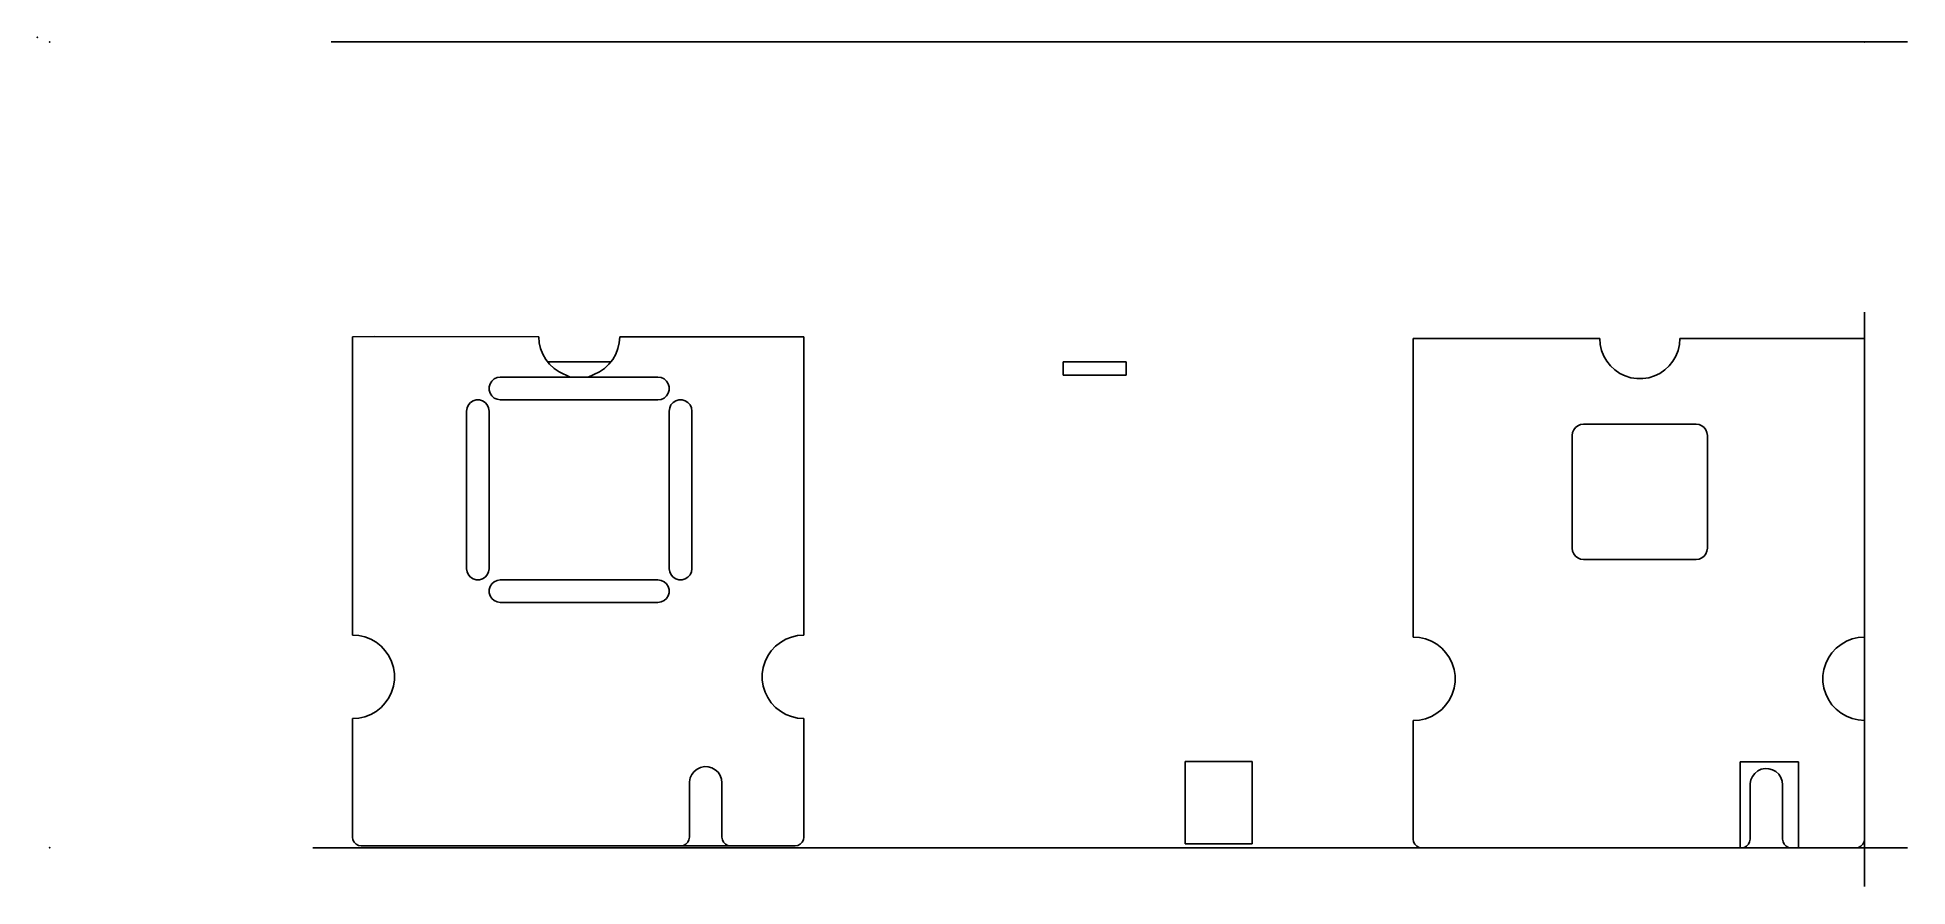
# Model space of a CAD drawing. Header units: centimetres. Extents: x -0.05 to 8.25, y -3.75 to 0.02.
import ezdxf

# ---------------------------------------------------------------- set-up
doc = ezdxf.new("R2010")
doc.units = ezdxf.units.CM
doc.header["$MEASUREMENT"] = 0
for name, color, linetype in [('Cookie_Mantis_Base v1_Sketch1', 7, 'Continuous'), ('Cookie_Mantis_Base v1_Sketch2', 7, 'Continuous'), ('Cookie_Mantis_Base v1_Sketch3', 7, 'Continuous'), ('Cookie_Mantis_Base v1_Sketch4', 7, 'Continuous'), ('Cookie_Mantis_Base v1_Sketch5', 7, 'Continuous'), ('Cookie_Mantis_Base v1_Sketch6', 7, 'Continuous'), ('Cookie_Mantis_Base v1_Sketch7', 7, 'Continuous')]:
    doc.layers.add(name, color=color, linetype=linetype)

msp = doc.modelspace()

# ---------------------------------------------------------------- linework, layer by layer
at = {"layer": 'Cookie_Mantis_Base v1_Sketch1'}
for p, q in [((6.8836, -1.3173, 1.2172), (6.0545, -1.3173, 1.2172)), ((6.0545, -1.3173, 1.2172), (6.0545, -2.6424, 1.2172)), ((6.8856, -1.3438, 1.2172), (6.8836, -1.3173, 1.2172)), ((7.2392, -1.3173, 1.2172), (7.2372, -1.3438, 1.2172)), ((8.0586, -1.3173, 1.2172), (7.2392, -1.3173, 1.2172)), ((8.0586, -2.6424, 1.2172), (8.0586, -1.3173, 1.2172)), ((6.8915, -1.3697, 1.2172), (6.8856, -1.3438, 1.2172)), ((6.9012, -1.3944, 1.2172), (6.8915, -1.3697, 1.2172)), ((6.9145, -1.4174, 1.2172), (6.9012, -1.3944, 1.2172)), ((7.2216, -1.3944, 1.2172), (7.2083, -1.4174, 1.2172)), ((7.2313, -1.3697, 1.2172), (7.2216, -1.3944, 1.2172)), ((7.2372, -1.3438, 1.2172), (7.2313, -1.3697, 1.2172)), ((6.931, -1.4382, 1.2172), (6.9145, -1.4174, 1.2172)), ((6.9505, -1.4563, 1.2172), (6.931, -1.4382, 1.2172)), ((6.9725, -1.4713, 1.2172), (6.9505, -1.4563, 1.2172)), ((6.9964, -1.4828, 1.2172), (6.9725, -1.4713, 1.2172)), ((7.0218, -1.4906, 1.2172), (6.9964, -1.4828, 1.2172)), ((7.0481, -1.4946, 1.2172), (7.0218, -1.4906, 1.2172)), ((7.0747, -1.4946, 1.2172), (7.0481, -1.4946, 1.2172)), ((7.1009, -1.4906, 1.2172), (7.0747, -1.4946, 1.2172)), ((7.1263, -1.4828, 1.2172), (7.1009, -1.4906, 1.2172)), ((7.1503, -1.4713, 1.2172), (7.1263, -1.4828, 1.2172)), ((7.1722, -1.4563, 1.2172), (7.1503, -1.4713, 1.2172)), ((7.1917, -1.4382, 1.2172), (7.1722, -1.4563, 1.2172)), ((7.2083, -1.4174, 1.2172), (7.1917, -1.4382, 1.2172)), ((6.7609, -1.7474, 1.2172), (6.7626, -1.7344, 1.2172)), ((6.7626, -1.7344, 1.2172), (6.7676, -1.7224, 1.2172)), ((6.7676, -1.7224, 1.2172), (6.7755, -1.712, 1.2172)), ((6.7755, -1.712, 1.2172), (6.7859, -1.7041, 1.2172)), ((6.7859, -1.7041, 1.2172), (6.7979, -1.6991, 1.2172)), ((6.7979, -1.6991, 1.2172), (6.8109, -1.6974, 1.2172)), ((6.8109, -1.6974, 1.2172), (7.3109, -1.6974, 1.2172)), ((7.3109, -1.6974, 1.2172), (7.3238, -1.6991, 1.2172)), ((7.3238, -1.6991, 1.2172), (7.3359, -1.7041, 1.2172)), ((7.3359, -1.7041, 1.2172), (7.3462, -1.712, 1.2172)), ((7.3462, -1.712, 1.2172), (7.3542, -1.7224, 1.2172)), ((7.3542, -1.7224, 1.2172), (7.3592, -1.7344, 1.2172)), ((7.3592, -1.7344, 1.2172), (7.3609, -1.7474, 1.2172)), ((6.7609, -2.2474, 1.2172), (6.7609, -1.7474, 1.2172)), ((7.3609, -1.7474, 1.2172), (7.3609, -2.2474, 1.2172)), ((6.7626, -2.2603, 1.2172), (6.7609, -2.2474, 1.2172)), ((6.7676, -2.2724, 1.2172), (6.7626, -2.2603, 1.2172)), ((6.7755, -2.2827, 1.2172), (6.7676, -2.2724, 1.2172)), ((6.7859, -2.2907, 1.2172), (6.7755, -2.2827, 1.2172)), ((6.7979, -2.2957, 1.2172), (6.7859, -2.2907, 1.2172)), ((6.8109, -2.2974, 1.2172), (6.7979, -2.2957, 1.2172)), ((7.3109, -2.2974, 1.2172), (6.8109, -2.2974, 1.2172)), ((7.3238, -2.2957, 1.2172), (7.3109, -2.2974, 1.2172)), ((7.3359, -2.2907, 1.2172), (7.3238, -2.2957, 1.2172)), ((7.3462, -2.2827, 1.2172), (7.3359, -2.2907, 1.2172)), ((7.3542, -2.2724, 1.2172), (7.3462, -2.2827, 1.2172)), ((7.3592, -2.2603, 1.2172), (7.3542, -2.2724, 1.2172)), ((7.3609, -2.2474, 1.2172), (7.3592, -2.2603, 1.2172)), ((6.0545, -2.6424, 1.2172), (6.0822, -2.6442, 1.2172)), ((6.0822, -2.6442, 1.2172), (6.1094, -2.6503, 1.2172)), ((6.1094, -2.6503, 1.2172), (6.1353, -2.6603, 1.2172)), ((7.9783, -2.6607, 1.2172), (8.0041, -2.6506, 1.2172)), ((8.0041, -2.6506, 1.2172), (8.031, -2.6444, 1.2172)), ((8.031, -2.6444, 1.2172), (8.0586, -2.6424, 1.2172)), ((6.1353, -2.6603, 1.2172), (6.1594, -2.674, 1.2172)), ((6.1594, -2.674, 1.2172), (6.1812, -2.6913, 1.2172)), ((6.1812, -2.6913, 1.2172), (6.2002, -2.7116, 1.2172)), ((6.2002, -2.7116, 1.2172), (6.2159, -2.7345, 1.2172)), ((6.2159, -2.7345, 1.2172), (6.228, -2.7595, 1.2172)), ((7.8864, -2.7598, 1.2172), (7.8984, -2.7348, 1.2172)), ((7.8984, -2.7348, 1.2172), (7.914, -2.712, 1.2172)), ((7.914, -2.712, 1.2172), (7.9328, -2.6917, 1.2172)), ((7.9328, -2.6917, 1.2172), (7.9544, -2.6745, 1.2172)), ((7.9544, -2.6745, 1.2172), (7.9783, -2.6607, 1.2172)), ((6.228, -2.7595, 1.2172), (6.2362, -2.786, 1.2172)), ((6.2362, -2.786, 1.2172), (6.2404, -2.8135, 1.2172)), ((6.2404, -2.8135, 1.2172), (6.2404, -2.8412, 1.2172)), ((7.8741, -2.8135, 1.2172), (7.8782, -2.7862, 1.2172)), ((7.8741, -2.8412, 1.2172), (7.8741, -2.8135, 1.2172)), ((7.8782, -2.7862, 1.2172), (7.8864, -2.7598, 1.2172)), ((6.228, -2.8952, 1.2172), (6.2159, -2.9203, 1.2172)), ((6.2362, -2.8687, 1.2172), (6.228, -2.8952, 1.2172)), ((6.2404, -2.8412, 1.2172), (6.2362, -2.8687, 1.2172)), ((7.8782, -2.8685, 1.2172), (7.8741, -2.8412, 1.2172)), ((7.8864, -2.8949, 1.2172), (7.8782, -2.8685, 1.2172)), ((7.8984, -2.9198, 1.2172), (7.8864, -2.8949, 1.2172)), ((6.1594, -2.9807, 1.2172), (6.1353, -2.9945, 1.2172)), ((6.1812, -2.9635, 1.2172), (6.1594, -2.9807, 1.2172)), ((6.2002, -2.9432, 1.2172), (6.1812, -2.9635, 1.2172)), ((6.2159, -2.9203, 1.2172), (6.2002, -2.9432, 1.2172)), ((7.914, -2.9427, 1.2172), (7.8984, -2.9198, 1.2172)), ((7.9328, -2.9629, 1.2172), (7.914, -2.9427, 1.2172)), ((7.9544, -2.9802, 1.2172), (7.9328, -2.9629, 1.2172)), ((7.9783, -2.994, 1.2172), (7.9544, -2.9802, 1.2172)), ((6.0822, -3.0105, 1.2172), (6.0545, -3.0124, 1.2172)), ((6.0545, -3.0124, 1.2172), (6.0545, -3.5068, 1.2172)), ((6.1094, -3.0045, 1.2172), (6.0822, -3.0105, 1.2172)), ((6.1353, -2.9945, 1.2172), (6.1094, -3.0045, 1.2172)), ((8.0041, -3.0041, 1.2172), (7.9783, -2.994, 1.2172)), ((8.031, -3.0103, 1.2172), (8.0041, -3.0041, 1.2172)), ((8.0586, -3.0123, 1.2172), (8.031, -3.0103, 1.2172)), ((8.0586, -3.5398, 1.2172), (8.0586, -3.0123, 1.2172)), ((7.5713, -3.2472, 1.2172), (7.5847, -3.2366, 1.2172)), ((7.5847, -3.2366, 1.2172), (7.6001, -3.2294, 1.2172)), ((7.6001, -3.2294, 1.2172), (7.6169, -3.2261, 1.2172)), ((7.6169, -3.2261, 1.2172), (7.6339, -3.2267, 1.2172)), ((7.6339, -3.2267, 1.2172), (7.6503, -3.2313, 1.2172)), ((7.6503, -3.2313, 1.2172), (7.6652, -3.2396, 1.2172)), ((7.5505, -3.2929, 1.2172), (7.5538, -3.2762, 1.2172)), ((7.5506, -3.5398, 1.2172), (7.5505, -3.2929, 1.2172)), ((7.5538, -3.2762, 1.2172), (7.5608, -3.2607, 1.2172)), ((7.5608, -3.2607, 1.2172), (7.5713, -3.2472, 1.2172)), ((7.6652, -3.2396, 1.2172), (7.6777, -3.2512, 1.2172)), ((7.6777, -3.2512, 1.2172), (7.6872, -3.2653, 1.2172)), ((7.6872, -3.2653, 1.2172), (7.6931, -3.2813, 1.2172)), ((7.6931, -3.2813, 1.2172), (7.6951, -3.2982, 1.2172)), ((7.6951, -3.2982, 1.2172), (7.6951, -3.5398, 1.2172)), ((6.0545, -3.5068, 1.2172), (6.0545, -3.5398, 1.2172)), ((6.0545, -3.5398, 1.2172), (6.0564, -3.5516, 1.2172)), ((6.0564, -3.5516, 1.2172), (6.0618, -3.5622, 1.2172)), ((6.0618, -3.5622, 1.2172), (6.0702, -3.5706, 1.2172)), ((6.0702, -3.5706, 1.2172), (6.0808, -3.576, 1.2172)), ((7.5243, -3.576, 1.2172), (7.5349, -3.5706, 1.2172)), ((7.5349, -3.5706, 1.2172), (7.5433, -3.5622, 1.2172)), ((7.5433, -3.5622, 1.2172), (7.5487, -3.5516, 1.2172)), ((7.5487, -3.5516, 1.2172), (7.5506, -3.5398, 1.2172)), ((7.6951, -3.5398, 1.2172), (7.697, -3.5516, 1.2172)), ((7.697, -3.5516, 1.2172), (7.7024, -3.5622, 1.2172)), ((7.7024, -3.5622, 1.2172), (7.7108, -3.5706, 1.2172)), ((7.7108, -3.5706, 1.2172), (7.7214, -3.576, 1.2172)), ((8.0323, -3.576, 1.2172), (8.0429, -3.5706, 1.2172)), ((8.0429, -3.5706, 1.2172), (8.0513, -3.5622, 1.2172)), ((8.0513, -3.5622, 1.2172), (8.0567, -3.5516, 1.2172)), ((8.0567, -3.5516, 1.2172), (8.0586, -3.5398, 1.2172)), ((6.0808, -3.576, 1.2172), (6.0926, -3.5779, 1.2172)), ((6.0926, -3.5779, 1.2172), (6.1536, -3.5779, 1.2172)), ((6.1536, -3.5779, 1.2172), (7.2458, -3.5779, 1.2172)), ((7.2458, -3.5779, 1.2172), (7.5125, -3.5779, 1.2172)), ((7.5125, -3.5779, 1.2172), (7.5243, -3.576, 1.2172)), ((7.7214, -3.576, 1.2172), (7.7332, -3.5779, 1.2172)), ((7.7332, -3.5779, 1.2172), (8.0205, -3.5779, 1.2172)), ((8.0205, -3.5779, 1.2172), (8.0323, -3.576, 1.2172))]:
    msp.add_line(p, q, dxfattribs=at)
msp.add_point((-0.0541, 0.0201, 1.2172), dxfattribs=at)
at = {"layer": 'Cookie_Mantis_Base v1_Sketch2'}
for p, q in [((1.4414, -1.3081, 0.2064), (1.3449, -1.3086, 0.2064)), ((1.3449, -1.3086, 0.2064), (1.3449, -2.6337, 0.2064)), ((2.172, -1.3086, 0.2064), (1.4414, -1.3081, 0.2064)), ((2.174, -1.3354, 0.2064), (2.172, -1.3086, 0.2064)), ((2.5316, -1.3086, 0.2064), (2.5296, -1.3354, 0.2064)), ((3.349, -1.3086, 0.2064), (2.5316, -1.3086, 0.2064)), ((3.349, -2.6337, 0.2064), (3.349, -1.3086, 0.2064)), ((2.1799, -1.3616, 0.2064), (2.174, -1.3354, 0.2064)), ((2.1898, -1.3866, 0.2064), (2.1799, -1.3616, 0.2064)), ((2.2032, -1.4099, 0.2064), (2.1898, -1.3866, 0.2064)), ((2.22, -1.4309, 0.2064), (2.2032, -1.4099, 0.2064)), ((2.5004, -1.4099, 0.2064), (2.4836, -1.4309, 0.2064)), ((2.5138, -1.3866, 0.2064), (2.5004, -1.4099, 0.2064)), ((2.5236, -1.3616, 0.2064), (2.5138, -1.3866, 0.2064)), ((2.5296, -1.3354, 0.2064), (2.5236, -1.3616, 0.2064)), ((1.9743, -1.4964, 0.2064), (1.9873, -1.4905, 0.2064)), ((1.9873, -1.4905, 0.2064), (2.0014, -1.4884, 0.2064)), ((2.0014, -1.4884, 0.2064), (2.3119, -1.4884, 0.2064)), ((2.2116, -1.4204, 0.2064), (2.492, -1.4204, 0.2064)), ((2.2397, -1.4492, 0.2064), (2.22, -1.4309, 0.2064)), ((2.2619, -1.4643, 0.2064), (2.2397, -1.4492, 0.2064)), ((2.3119, -1.4884, 0.2064), (2.2619, -1.4643, 0.2064)), ((2.3119, -1.4884, 0.2064), (2.3917, -1.4884, 0.2064)), ((2.4417, -1.4643, 0.2064), (2.3917, -1.4884, 0.2064)), ((2.3917, -1.4884, 0.2064), (2.7014, -1.4884, 0.2064)), ((2.4639, -1.4492, 0.2064), (2.4417, -1.4643, 0.2064)), ((2.4836, -1.4309, 0.2064), (2.4639, -1.4492, 0.2064)), ((2.7014, -1.4884, 0.2064), (2.7156, -1.4905, 0.2064)), ((2.7156, -1.4905, 0.2064), (2.7286, -1.4964, 0.2064)), ((4.5, -1.48, 0.2064), (4.5, -1.42, 0.2064)), ((4.5, -1.42, 0.2064), (4.78, -1.42, 0.2064)), ((4.78, -1.48, 0.2064), (4.5, -1.48, 0.2064)), ((4.78, -1.42, 0.2064), (4.78, -1.48, 0.2064)), ((1.9517, -1.5457, 0.2064), (1.9518, -1.5314, 0.2064)), ((1.9557, -1.5594, 0.2064), (1.9517, -1.5457, 0.2064)), ((1.9518, -1.5314, 0.2064), (1.9558, -1.5177, 0.2064)), ((1.9634, -1.5714, 0.2064), (1.9557, -1.5594, 0.2064)), ((1.9558, -1.5177, 0.2064), (1.9635, -1.5057, 0.2064)), ((1.9742, -1.5808, 0.2064), (1.9634, -1.5714, 0.2064)), ((1.9635, -1.5057, 0.2064), (1.9743, -1.4964, 0.2064)), ((2.7393, -1.5716, 0.2064), (2.7285, -1.5809, 0.2064)), ((2.7286, -1.4964, 0.2064), (2.7394, -1.5058, 0.2064)), ((2.747, -1.5595, 0.2064), (2.7393, -1.5716, 0.2064)), ((2.7394, -1.5058, 0.2064), (2.7471, -1.5178, 0.2064)), ((2.7511, -1.5458, 0.2064), (2.747, -1.5595, 0.2064)), ((2.7471, -1.5178, 0.2064), (2.7511, -1.5315, 0.2064)), ((2.7511, -1.5315, 0.2064), (2.7511, -1.5458, 0.2064)), ((1.8516, -1.6386, 0.2064), (1.8536, -1.6246, 0.2064)), ((1.8516, -2.3386, 0.2064), (1.8516, -1.6386, 0.2064)), ((1.8536, -1.6246, 0.2064), (1.8595, -1.6116, 0.2064)), ((1.8595, -1.6116, 0.2064), (1.8688, -1.6009, 0.2064)), ((1.8688, -1.6009, 0.2064), (1.8808, -1.5932, 0.2064)), ((1.8808, -1.5932, 0.2064), (1.8944, -1.5893, 0.2064)), ((1.8944, -1.5893, 0.2064), (1.9086, -1.5893, 0.2064)), ((1.9086, -1.5893, 0.2064), (1.9222, -1.5933, 0.2064)), ((1.9222, -1.5933, 0.2064), (1.9342, -1.601, 0.2064)), ((1.9342, -1.601, 0.2064), (1.9434, -1.6118, 0.2064)), ((1.9434, -1.6118, 0.2064), (1.9493, -1.6247, 0.2064)), ((1.9493, -1.6247, 0.2064), (1.9513, -1.6388, 0.2064)), ((1.9513, -1.6388, 0.2064), (1.9513, -2.3388, 0.2064)), ((1.9872, -1.5867, 0.2064), (1.9742, -1.5808, 0.2064)), ((2.0013, -1.5888, 0.2064), (1.9872, -1.5867, 0.2064)), ((2.7013, -1.5888, 0.2064), (2.0013, -1.5888, 0.2064)), ((2.7154, -1.5868, 0.2064), (2.7013, -1.5888, 0.2064)), ((2.7285, -1.5809, 0.2064), (2.7154, -1.5868, 0.2064)), ((2.7513, -1.6388, 0.2064), (2.7533, -1.6246, 0.2064)), ((2.7513, -2.3388, 0.2064), (2.7513, -1.6388, 0.2064)), ((2.7533, -1.6246, 0.2064), (2.7592, -1.6116, 0.2064)), ((2.7592, -1.6116, 0.2064), (2.7685, -1.6008, 0.2064)), ((2.7685, -1.6008, 0.2064), (2.7805, -1.593, 0.2064)), ((2.7805, -1.593, 0.2064), (2.7942, -1.589, 0.2064)), ((2.7942, -1.589, 0.2064), (2.8085, -1.589, 0.2064)), ((2.8085, -1.589, 0.2064), (2.8222, -1.593, 0.2064)), ((2.8222, -1.593, 0.2064), (2.8342, -1.6007, 0.2064)), ((2.8342, -1.6007, 0.2064), (2.8436, -1.6115, 0.2064)), ((2.8436, -1.6115, 0.2064), (2.8495, -1.6245, 0.2064)), ((2.8495, -1.6245, 0.2064), (2.8516, -1.6386, 0.2064)), ((2.8516, -1.6386, 0.2064), (2.8516, -2.3386, 0.2064)), ((1.8536, -2.3526, 0.2064), (1.8516, -2.3386, 0.2064)), ((1.8595, -2.3655, 0.2064), (1.8536, -2.3526, 0.2064)), ((1.8687, -2.3763, 0.2064), (1.8595, -2.3655, 0.2064)), ((1.8807, -2.3839, 0.2064), (1.8687, -2.3763, 0.2064)), ((1.8943, -2.388, 0.2064), (1.8807, -2.3839, 0.2064)), ((1.9084, -2.388, 0.2064), (1.8943, -2.388, 0.2064)), ((1.922, -2.384, 0.2064), (1.9084, -2.388, 0.2064)), ((1.934, -2.3764, 0.2064), (1.922, -2.384, 0.2064)), ((1.9433, -2.3657, 0.2064), (1.934, -2.3764, 0.2064)), ((1.9492, -2.3528, 0.2064), (1.9433, -2.3657, 0.2064)), ((1.9513, -2.3388, 0.2064), (1.9492, -2.3528, 0.2064)), ((1.9561, -2.418, 0.2064), (1.9637, -2.4061, 0.2064)), ((1.9637, -2.4061, 0.2064), (1.9744, -2.3968, 0.2064)), ((1.9744, -2.3968, 0.2064), (1.9873, -2.3908, 0.2064)), ((1.9873, -2.3908, 0.2064), (2.0013, -2.3888, 0.2064)), ((2.0013, -2.3888, 0.2064), (2.7013, -2.3888, 0.2064)), ((2.7013, -2.3888, 0.2064), (2.7153, -2.3908, 0.2064)), ((2.7153, -2.3908, 0.2064), (2.7283, -2.3966, 0.2064)), ((2.7283, -2.3966, 0.2064), (2.739, -2.4059, 0.2064)), ((2.739, -2.4059, 0.2064), (2.7467, -2.4178, 0.2064)), ((2.7534, -2.3529, 0.2064), (2.7513, -2.3388, 0.2064)), ((2.7593, -2.3658, 0.2064), (2.7534, -2.3529, 0.2064)), ((2.7687, -2.3766, 0.2064), (2.7593, -2.3658, 0.2064)), ((2.7807, -2.3843, 0.2064), (2.7687, -2.3766, 0.2064)), ((2.7944, -2.3883, 0.2064), (2.7807, -2.3843, 0.2064)), ((2.8086, -2.3882, 0.2064), (2.7944, -2.3883, 0.2064)), ((2.8223, -2.3842, 0.2064), (2.8086, -2.3882, 0.2064)), ((2.8343, -2.3765, 0.2064), (2.8223, -2.3842, 0.2064)), ((2.8436, -2.3657, 0.2064), (2.8343, -2.3765, 0.2064)), ((2.8495, -2.3527, 0.2064), (2.8436, -2.3657, 0.2064)), ((2.8516, -2.3386, 0.2064), (2.8495, -2.3527, 0.2064)), ((1.9521, -2.4316, 0.2064), (1.9561, -2.418, 0.2064)), ((1.9521, -2.4458, 0.2064), (1.9521, -2.4316, 0.2064)), ((1.9561, -2.4594, 0.2064), (1.9521, -2.4458, 0.2064)), ((1.9638, -2.4713, 0.2064), (1.9561, -2.4594, 0.2064)), ((1.9745, -2.4805, 0.2064), (1.9638, -2.4713, 0.2064)), ((1.9874, -2.4864, 0.2064), (1.9745, -2.4805, 0.2064)), ((2.0014, -2.4884, 0.2064), (1.9874, -2.4864, 0.2064)), ((2.7014, -2.4884, 0.2064), (2.0014, -2.4884, 0.2064)), ((2.7155, -2.4864, 0.2064), (2.7014, -2.4884, 0.2064)), ((2.7284, -2.4805, 0.2064), (2.7155, -2.4864, 0.2064)), ((2.7391, -2.4712, 0.2064), (2.7284, -2.4805, 0.2064)), ((2.7468, -2.4593, 0.2064), (2.7391, -2.4712, 0.2064)), ((2.7467, -2.4178, 0.2064), (2.7507, -2.4314, 0.2064)), ((2.7507, -2.4456, 0.2064), (2.7468, -2.4593, 0.2064)), ((2.7507, -2.4314, 0.2064), (2.7507, -2.4456, 0.2064)), ((1.3449, -2.6337, 0.2064), (1.3726, -2.6356, 0.2064)), ((1.3726, -2.6356, 0.2064), (1.3998, -2.6416, 0.2064)), ((1.3998, -2.6416, 0.2064), (1.4257, -2.6516, 0.2064)), ((1.4257, -2.6516, 0.2064), (1.4498, -2.6654, 0.2064)), ((3.2448, -2.6658, 0.2064), (3.2687, -2.652, 0.2064)), ((3.2687, -2.652, 0.2064), (3.2945, -2.6419, 0.2064)), ((3.2945, -2.6419, 0.2064), (3.3214, -2.6357, 0.2064)), ((3.3214, -2.6357, 0.2064), (3.349, -2.6337, 0.2064)), ((1.4498, -2.6654, 0.2064), (1.4716, -2.6826, 0.2064)), ((1.4716, -2.6826, 0.2064), (1.4906, -2.7029, 0.2064)), ((1.4906, -2.7029, 0.2064), (1.5063, -2.7258, 0.2064)), ((1.5063, -2.7258, 0.2064), (1.5184, -2.7508, 0.2064)), ((3.1768, -2.7511, 0.2064), (3.1888, -2.7262, 0.2064)), ((3.1888, -2.7262, 0.2064), (3.2043, -2.7033, 0.2064)), ((3.2043, -2.7033, 0.2064), (3.2231, -2.683, 0.2064)), ((3.2231, -2.683, 0.2064), (3.2448, -2.6658, 0.2064)), ((1.5184, -2.7508, 0.2064), (1.5266, -2.7773, 0.2064)), ((1.5266, -2.7773, 0.2064), (1.5308, -2.8048, 0.2064)), ((1.5308, -2.8048, 0.2064), (1.5308, -2.8326, 0.2064)), ((3.1645, -2.8048, 0.2064), (3.1686, -2.7775, 0.2064)), ((3.1645, -2.8325, 0.2064), (3.1645, -2.8048, 0.2064)), ((3.1686, -2.7775, 0.2064), (3.1768, -2.7511, 0.2064)), ((1.5184, -2.8866, 0.2064), (1.5063, -2.9116, 0.2064)), ((1.5266, -2.8601, 0.2064), (1.5184, -2.8866, 0.2064)), ((1.5308, -2.8326, 0.2064), (1.5266, -2.8601, 0.2064)), ((3.1686, -2.8598, 0.2064), (3.1645, -2.8325, 0.2064)), ((3.1768, -2.8863, 0.2064), (3.1686, -2.8598, 0.2064)), ((3.1888, -2.9112, 0.2064), (3.1768, -2.8863, 0.2064)), ((1.4257, -2.9858, 0.2064), (1.3998, -2.9958, 0.2064)), ((1.4498, -2.972, 0.2064), (1.4257, -2.9858, 0.2064)), ((1.4716, -2.9548, 0.2064), (1.4498, -2.972, 0.2064)), ((1.4906, -2.9345, 0.2064), (1.4716, -2.9548, 0.2064)), ((1.5063, -2.9116, 0.2064), (1.4906, -2.9345, 0.2064)), ((3.2043, -2.934, 0.2064), (3.1888, -2.9112, 0.2064)), ((3.2231, -2.9543, 0.2064), (3.2043, -2.934, 0.2064)), ((3.2448, -2.9715, 0.2064), (3.2231, -2.9543, 0.2064)), ((3.2687, -2.9854, 0.2064), (3.2448, -2.9715, 0.2064)), ((3.2945, -2.9955, 0.2064), (3.2687, -2.9854, 0.2064)), ((1.3726, -3.0018, 0.2064), (1.3449, -3.0037, 0.2064)), ((1.3449, -3.0037, 0.2064), (1.3449, -3.4981, 0.2064)), ((1.3998, -2.9958, 0.2064), (1.3726, -3.0018, 0.2064)), ((3.3214, -3.0016, 0.2064), (3.2945, -2.9955, 0.2064)), ((3.349, -3.0037, 0.2064), (3.3214, -3.0016, 0.2064)), ((3.3494, -3.4986, 0.2064), (3.349, -3.0037, 0.2064)), ((2.8512, -3.252, 0.2064), (2.8617, -3.2386, 0.2064)), ((2.8617, -3.2386, 0.2064), (2.8751, -3.228, 0.2064)), ((2.8751, -3.228, 0.2064), (2.8905, -3.2208, 0.2064)), ((2.8905, -3.2208, 0.2064), (2.9073, -3.2174, 0.2064)), ((2.9073, -3.2174, 0.2064), (2.9243, -3.218, 0.2064)), ((2.9243, -3.218, 0.2064), (2.9407, -3.2226, 0.2064)), ((2.9407, -3.2226, 0.2064), (2.9556, -3.2309, 0.2064)), ((2.9556, -3.2309, 0.2064), (2.9681, -3.2425, 0.2064)), ((5.0422, -3.1946, 0.2064), (5.34, -3.1946, 0.2064)), ((5.0422, -3.56, 0.2064), (5.0422, -3.1946, 0.2064)), ((5.34, -3.1946, 0.2064), (5.34, -3.56, 0.2064)), ((7.7653, -3.1963, 0.2064), (7.506, -3.1963, 0.2064)), ((7.506, -3.1963, 0.2064), (7.506, -3.578, 0.2064)), ((7.7653, -3.578, 0.2064), (7.7653, -3.1963, 0.2064)), ((2.8409, -3.2842, 0.2064), (2.8442, -3.2675, 0.2064)), ((2.841, -3.5311, 0.2064), (2.8409, -3.2842, 0.2064)), ((2.8442, -3.2675, 0.2064), (2.8512, -3.252, 0.2064)), ((2.9681, -3.2425, 0.2064), (2.9776, -3.2566, 0.2064)), ((2.9776, -3.2566, 0.2064), (2.9835, -3.2726, 0.2064)), ((2.9835, -3.2726, 0.2064), (2.9855, -3.2896, 0.2064)), ((2.9855, -3.2896, 0.2064), (2.9855, -3.5311, 0.2064)), ((1.3449, -3.4981, 0.2064), (1.3449, -3.5311, 0.2064)), ((1.3449, -3.5311, 0.2064), (1.3468, -3.5429, 0.2064)), ((1.3468, -3.5429, 0.2064), (1.3522, -3.5535, 0.2064)), ((1.3522, -3.5535, 0.2064), (1.3606, -3.5619, 0.2064)), ((1.3606, -3.5619, 0.2064), (1.3713, -3.5674, 0.2064)), ((1.3713, -3.5674, 0.2064), (1.383, -3.5692, 0.2064)), ((1.383, -3.5692, 0.2064), (1.444, -3.5692, 0.2064)), ((1.444, -3.5692, 0.2064), (2.5362, -3.5692, 0.2064)), ((2.5362, -3.5692, 0.2064), (2.8029, -3.5692, 0.2064)), ((2.8029, -3.5692, 0.2064), (2.8147, -3.5674, 0.2064)), ((2.8029, -3.5692, 0.2064), (3.025, -3.5692, 0.2064)), ((2.8147, -3.5674, 0.2064), (2.8253, -3.5619, 0.2064)), ((2.8253, -3.5619, 0.2064), (2.8337, -3.5535, 0.2064)), ((2.8337, -3.5535, 0.2064), (2.8391, -3.5429, 0.2064)), ((2.8391, -3.5429, 0.2064), (2.841, -3.5311, 0.2064)), ((2.9855, -3.5311, 0.2064), (2.9874, -3.5429, 0.2064)), ((2.9874, -3.5429, 0.2064), (2.9928, -3.5535, 0.2064)), ((2.9928, -3.5535, 0.2064), (3.0012, -3.5619, 0.2064)), ((3.0012, -3.5619, 0.2064), (3.0118, -3.5673, 0.2064)), ((3.0118, -3.5673, 0.2064), (3.0236, -3.5692, 0.2064)), ((3.0236, -3.5692, 0.2064), (3.3109, -3.5692, 0.2064)), ((3.3109, -3.5692, 0.2064), (3.3227, -3.5674, 0.2064)), ((3.3227, -3.5674, 0.2064), (3.3333, -3.5619, 0.2064)), ((3.3333, -3.5619, 0.2064), (3.3417, -3.5535, 0.2064)), ((3.3417, -3.5535, 0.2064), (3.3471, -3.5429, 0.2064)), ((3.3471, -3.5429, 0.2064), (3.349, -3.5311, 0.2064)), ((3.349, -3.5311, 0.2064), (3.3494, -3.4986, 0.2064)), ((5.34, -3.56, 0.2064), (5.0422, -3.56, 0.2064)), ((7.506, -3.578, 0.2064), (7.7653, -3.578, 0.2064))]:
    msp.add_line(p, q, dxfattribs=at)
msp.add_point((0, 0, 0.2064), dxfattribs=at)
at = {"layer": 'Cookie_Mantis_Base v1_Sketch3'}
for p, q in [((1.1683, -3.5779, 0.3198), (8.25, -3.5779, 0.3198)), ((8.25, -3.5779), (1.1683, -3.5779)), ((1.1683, -3.5779), (1.1683, -3.5779, 0.3198)), ((7.7332, -3.5779, 0.2172), (7.7332, -3.5779, 0.0064)), ((7.7332, -3.5779, 0.0064), (8.0205, -3.5779, 0.0064)), ((8.0205, -3.5779, 0.2172), (7.7332, -3.5779, 0.2172)), ((8.0205, -3.5779, 0.0064), (8.0205, -3.5779, 0.2172)), ((8.25, -3.5779, 0.3198), (8.25, -3.5779))]:
    msp.add_line(p, q, dxfattribs=at)
msp.add_point((0, -3.5779), dxfattribs=at)
at = {"layer": 'Cookie_Mantis_Base v1_Sketch4'}
for p, q in [((8.0586, -3.75, 1.15), (8.0586, -1.2, 1.15)), ((8.0586, -1.2), (8.0586, -3.75)), ((8.0586, -1.2, 1.15), (8.0586, -1.2)), ((8.0586, -1.3173, -0.2936), (8.0586, -1.3173)), ((8.0586, -2.6424, -0.2936), (8.0586, -1.3173, -0.2936)), ((8.0586, -1.3173), (8.0586, -2.6424)), ((8.0586, -2.6424), (8.0586, -2.6424, -0.2936)), ((8.0586, -3.75), (8.0586, -3.75, 1.15))]:
    msp.add_line(p, q, dxfattribs=at)
msp.add_point((8.0586, 0), dxfattribs=at)
at = {"layer": 'Cookie_Mantis_Base v1_Sketch5'}
msp.add_point((0, 0), dxfattribs=at)
at = {"layer": 'Cookie_Mantis_Base v1_Sketch6'}
for p, q in [((8.25, 0), (1.25, 0)), ((1.25, 0), (1.25, 0, 0.25)), ((1.25, 0, 0.25), (8.25, 0, 0.25)), ((8.25, 0, 0.25), (8.25, 0))]:
    msp.add_line(p, q, dxfattribs=at)
msp.add_point((0, 0), dxfattribs=at)
at = {"layer": 'Cookie_Mantis_Base v1_Sketch7'}
for p, q in [((8.1, 0), (1.2713, 0)), ((1.2713, 0, -0.2607), (8.1, 0, -0.2607)), ((1.2713, 0), (1.2713, 0, -0.2607)), ((8.1, 0, -0.2607), (8.1, 0))]:
    msp.add_line(p, q, dxfattribs=at)
msp.add_point((0, 0), dxfattribs=at)

doc.saveas('drawing.dxf')
